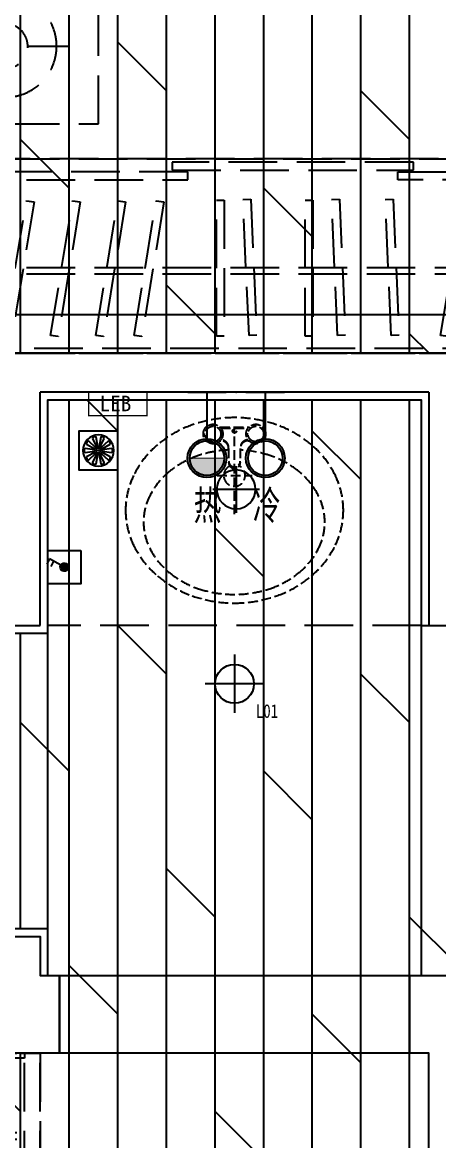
# Model space of a CAD drawing. Header units: millimetres. Extents: x -28014 to 297841, y -81741 to 47579.
# Drawn here: x 84038 to 85108, y -28284 to -25408 of the extents above; entities that cross this region are included whole.
import ezdxf

# ---------------------------------------------------------------- set-up
doc = ezdxf.new("R2010")
doc.units = ezdxf.units.MM
doc.header["$MEASUREMENT"] = 0
doc.linetypes.add('__DASH', pattern=[0.35, 0.25, -0.1])
for name, color, linetype in [('A-楼面-家具', 8, 'Continuous'), ('AR9-墙线', 160, 'Continuous'), ('DS-4BS-固定家具(高柜)', 30, 'Continuous'), ('DS-4BS-墙体完成面', 20, 'Continuous'), ('EM-开关图标', 14, 'Continuous'), ('EM-弱电图标', 14, 'Continuous'), ('EM-强电图标', 14, 'Continuous'), ('EM-给排水图标', 14, 'Continuous'), ('FC-地面造型线', 136, 'Continuous'), ('FF-厨卫（地坪隐）', 31, 'Continuous'), ('FF-活动家具', 51, 'Continuous'), ('RC-天花灯具', 2, 'Continuous'), ('RC-天花轮廓线', 30, 'Continuous')]:
    doc.layers.add(name, color=color, linetype=linetype)
doc.styles.add('宋体', font='', dxfattribs={"width": 0.8})
doc.styles.get('宋体').set_extended_font_data('SimSun')

# ---------------------------------------------------------------- blocks, each defined once
blk = doc.blocks.new('g1')
at = {"linetype": '__DASH', "ltscale": 500}
for p, q in [((40.00000000960426, 500.0000002374873), (9.604264050722122e-09, 500.0000002374873)), ((9.604264050722122e-09, 500.0000002374873), (9.604264050722122e-09, 1.932494342327118e-08)), ((9.604264050722122e-09, 1.932494342327118e-08), (9.604264050722122e-09, 500.0000002374873)), ((9.604264050722122e-09, 500.0000002374873), (1800.000000009604, 500.0000002374873)), ((1800.000000009604, 500.0000002374873), (9.604264050722122e-09, 500.0000002374873)), ((9.604264050722122e-09, 500.0000002374873), (9.604264050722122e-09, 1.932494342327118e-08)), ((40.00000000960426, 1.932494342327118e-08), (40.00000000960426, 500.0000002374873)), ((1210.000000009604, 491.6666668828984), (590.0000000096043, 491.6666668828693)), ((590.0000000096043, 491.6666668828693), (590.0000000096043, 470.8333335580537)), ((1210.000000009604, 470.8333335580828), (1210.000000009604, 491.6666668828984)), ((1800.000000009604, 500.0000002374873), (1760.000000009604, 500.0000002374873)), ((1760.000000009604, 500.0000002374873), (1760.000000009604, 1.932494342327118e-08)), ((1800.000000009604, 1.932494342327118e-08), (1800.000000009604, 500.0000002374873)), ((1800.000000009604, 500.0000002374873), (1800.000000009604, 1.932494342327118e-08)), ((1800.000000009604, 1.932494342327118e-08), (1800.000000009604, 500.0000002374873)), ((630.0000000096043, 466.6666668719845), (40.00000000960426, 466.6666668719845)), ((40.00000000960426, 466.6666668719845), (40.00000000960426, 445.8333335471689)), ((590.0000000096043, 470.8333335580537), (1210.000000009604, 470.8333335580828)), ((630.0000000096043, 445.8333335471689), (630.0000000096043, 466.6666668719845)), ((1170.000000009604, 445.8333335471689), (1170.000000009604, 466.6666668719845)), ((1170.000000009604, 466.6666668719845), (1760.000000009604, 466.6666668719845)), ((1760.000000009604, 466.6666668719845), (1760.000000009604, 445.8333335471689)), ((40.00000000960426, 445.8333335471689), (630.0000000096043, 445.8333335471689)), ((1760.000000009604, 445.8333335471689), (1170.000000009604, 445.8333335471689)), ((9.604264050722122e-09, 1.932494342327118e-08), (40.00000000960426, 1.932494342327118e-08)), ((1800.000000009604, 1.932494342327118e-08), (9.604264050722122e-09, 1.932494342327118e-08)), ((9.604264050722122e-09, 1.932494342327118e-08), (1800.000000009604, 1.932494342327118e-08)), ((40.00000000960426, 12.50000002476736), (40.00000000960426, 1.932494342327118e-08)), ((1760.000000009604, 12.50000002476736), (40.00000000960426, 12.50000002476736)), ((40.00000000960426, 1.932494342327118e-08), (1760.000000009604, 1.932494342327118e-08)), ((1760.000000009604, 1.932494342327118e-08), (1760.000000009604, 12.50000002476736)), ((1760.000000009604, 1.932494342327118e-08), (1800.000000009604, 1.932494342327118e-08))]:
    blk.add_line(p, q, dxfattribs=at)
at = {"color": 8, "linetype": '__DASH', "ltscale": 500}
for p, q in [((158.1321775684482, 45.42464958503842), (214.9520320766023, 392.2069863420329)), ((234.7681655967026, 389.9522302098048), (177.9483110885485, 43.16989345275215)), ((214.9520320766023, 392.2069863420329), (234.7681655967026, 389.9522302098048)), ((276.8862221023883, 45.42464958503842), (333.7060766105424, 392.2069863420329)), ((353.5222101306426, 389.9522302098048), (296.7023556224885, 43.16989345275215)), ((333.7060766105424, 392.2069863420329), (353.5222101306426, 389.9522302098048)), ((393.3998533253907, 45.42464958503842), (450.2197078335448, 392.2069863420329)), ((470.0358413536451, 389.9522302098048), (413.215986845491, 43.16989345275215)), ((450.2197078335448, 392.2069863420329), (470.0358413536451, 389.9522302098048)), ((491.9879019882646, 45.42464958503842), (548.8077564964187, 392.2069863420329)), ((568.623890016519, 389.9522302098048), (511.8040355083649, 43.16989345275215)), ((548.8077564964187, 392.2069863420329), (568.623890016519, 389.9522302098048)), ((703.7185000735917, 393.8158180399041), (723.7185000735917, 393.8158180399041)), ((703.7185000735917, 43.81581788719632), (703.7185000735917, 393.8158180399041)), ((723.7185000735917, 393.8158180399041), (723.7185000735917, 43.81581788719632)), ((771.8630586490617, 395.7140289979288), (791.8494238458225, 396.3293463398295)), ((787.3690556581714, 45.95263790152967), (771.8630586490617, 395.7140289979288)), ((791.8494238458225, 396.3293463398295), (807.3554208549322, 46.56795524337213)), ((931.6333707054728, 393.8158180399041), (951.6333707054728, 393.8158180399041)), ((931.6333707054728, 43.81581788719632), (931.6333707054728, 393.8158180399041)), ((951.6333707054728, 393.8158180399041), (951.6333707054728, 43.81581788719632)), ((999.7779292809428, 395.7140289979288), (1019.764294477704, 396.3293463398295)), ((1015.283926290052, 45.95263790152967), (999.7779292809428, 395.7140289979288)), ((1019.764294477704, 396.3293463398295), (1035.270291486813, 46.56795524337213)), ((1137.783573731605, 395.7140289979288), (1157.769938928366, 396.3293463398295)), ((1153.289570740715, 45.95263790152967), (1137.783573731605, 395.7140289979288)), ((1157.769938928366, 396.3293463398295), (1173.275935937476, 46.56795524337213)), ((1280.188212010893, 45.42464958503842), (1337.008066519047, 392.2069863420329)), ((1356.824200039147, 389.9522302098048), (1300.004345530993, 43.16989345275215)), ((1337.008066519047, 392.2069863420329), (1356.824200039147, 389.9522302098048)), ((1463.609708871576, 45.42464958503842), (1520.42956337973, 392.2069863420329)), ((1540.24569689983, 389.9522302098048), (1483.425842391676, 43.16989345275215)), ((1520.42956337973, 392.2069863420329), (1540.24569689983, 389.9522302098048)), ((1675.340306956903, 393.8158180399041), (1695.340306956903, 393.8158180399041)), ((1675.340306956903, 43.81581788719632), (1675.340306956903, 393.8158180399041)), ((1695.340306956903, 393.8158180399041), (1695.340306956903, 43.81581788719632)), ((40.00000000960426, 220.833333450224), (1760.000000009604, 220.8333334507188)), ((40.00000000960426, 204.1666667762911), (1760.000000009604, 204.1666667767568)), ((177.9483110885485, 43.16989345275215), (158.1321775684482, 45.42464958503842)), ((296.7023556224885, 43.16989345275215), (276.8862221023883, 45.42464958503842)), ((413.215986845491, 43.16989345275215), (393.3998533253907, 45.42464958503842)), ((511.8040355083649, 43.16989345275215), (491.9879019882646, 45.42464958503842)), ((723.7185000735917, 43.81581788719632), (703.7185000735917, 43.81581788719632)), ((807.3554208549322, 46.56795524337213), (787.3690556581714, 45.95263790152967)), ((951.6333707054728, 43.81581788719632), (931.6333707054728, 43.81581788719632)), ((1035.270291486813, 46.56795524337213), (1015.283926290052, 45.95263790152967)), ((1173.275935937476, 46.56795524337213), (1153.289570740715, 45.95263790152967)), ((1300.004345530993, 43.16989345275215), (1280.188212010893, 45.42464958503842)), ((1483.425842391676, 43.16989345275215), (1463.609708871576, 45.42464958503842)), ((1695.340306956903, 43.81581788719632), (1675.340306956903, 43.81581788719632))]:
    blk.add_line(p, q, dxfattribs=at)
blk = doc.blocks.new('$plan$00003682')
at = {"layer": 'FF-厨卫（地坪隐）', "linetype": '__DASH', "ltscale": 100}
for p, q in [((-75.00003045366611, -24.58821899996838), (-75.00003045366611, -27.08821899996838)), ((-75.00003045366611, -24.58821899996838), (-72.85360145365121, -24.58821899996838)), ((-72.6777004536707, -24.41054899996379), (-69.1421664536465, -27.94608299998799)), ((-55.00003045366611, -22.08821899996838), (-55.00003045366611, -17.08821899996838)), ((-37.32236145366915, -24.41054899996379), (-40.85789545363514, -27.94608299998799)), ((-37.14645945362281, -24.58821899996838), (37.14639854634879, -24.58821899996838)), ((-35.00003045366611, -27.08821899996838), (34.99996954633389, -27.08821899996838)), ((-3.045366611331701e-05, -248.5722184024926), (-3.045366611331701e-05, -23.69316854825593)), ((37.3222995463293, -24.41054899996379), (40.8578335463535, -27.94608299998799)), ((54.99996954633389, -22.08821899996838), (54.99996954633389, -17.08821899996838)), ((72.67763854633085, -24.41054899996379), (69.14210454636486, -27.94608299998799)), ((72.85354054637719, -24.58821899996838), (74.99996954633389, -24.58821899996838)), ((74.99996954633389, -24.58821899996838), (74.99996954633389, -27.08821899996838)), ((-80.00003045366611, -42.08821899996838), (-75.00003045366611, -42.08821899996838)), ((-75.00003045366611, -57.08821899996838), (-75.00003045366611, -59.58821899996838)), ((-69.1421664536465, -56.23035399997025), (-72.6777004536707, -59.76588799996534)), ((-40.85789545363514, -56.23035399997025), (-37.32236145366915, -59.76588799996534)), ((-35.00003045366611, -42.08821899996838), (-30.00003045366611, -42.08821899996838)), ((34.99996954633389, -42.08821899996838), (29.99996954633389, -42.08821899996838)), ((40.8578335463535, -56.23035399997025), (37.3222995463293, -59.76588799996534)), ((69.14210454636486, -56.23035399997025), (72.67763854633085, -59.76588799996534)), ((79.99996954633389, -42.08821899996838), (74.99996954633389, -42.08821899996838)), ((74.99996954633389, -57.08821899996838), (74.99996954633389, -59.58821899996838)), ((-75.00003045366611, -59.58821899996838), (-72.85360145365121, -59.58821899996838)), ((-55.00003045366611, -67.08821899996838), (-55.00003045366611, -62.08821899996838)), ((-37.14645945362281, -59.58821899996838), (-35.00003045366611, -59.58821899996838)), ((-15.00003045366611, -79.58821899996838), (-15.00003045366611, -115.7429749999719)), ((14.99996954633389, -79.58821899996838), (14.99996954633389, -115.7429749999719)), ((34.99996954633389, -59.58821899996838), (37.14639854634879, -59.58821899996838)), ((54.99996954633389, -67.08821899996838), (54.99996954633389, -62.08821899996838)), ((72.85354054637719, -59.58821899996838), (74.99996954633389, -59.58821899996838)), ((-44.37289745366434, -149.1081129999657), (45.21362354635494, -149.1081129999657))]:
    blk.add_line(p, q, dxfattribs=at)
blk.add_lwpolyline([(0, 0, 0.08499297570659822), (-109.1026738985674, -18.68075934247463, 0.09183629721527338), (-197.9884344700258, -69.84690372931072, 0.1035340258389314), (-259.4400754519156, -149.1917919928674, 0.1136498309787148), (-280.000030454481, -238.4765868787363, 0.1136495321182851), (-259.4402430984774, -327.7610492896056, 0.103534393046276), (-197.9884553101147, -407.1062635200506, 0.09183635267558417), (-109.102641305537, -458.2724381558946, 0.0849929130949518), (-4.698027623817325e-05, -476.9531849999621, 0.08499293847496997), (109.102580398554, -458.2724381557782, 0.09183635267556377), (197.9883944030735, -407.1062635198468, 0.1035343930338439), (259.4401821860811, -327.7610493001412, 0.1136497092615557), (279.9999695462175, -238.4764440823055, 0.1136493305255331), (259.4401854623575, -149.1921434363758, 0.1035344290325864), (197.9883735412732, -69.84690371106262, 0.09183629719018767), (109.1026129911188, -18.68075934241642, 0.08499292893914848)], format="xyb", close=True, dxfattribs=at)
for centre, radius in [((-55.00003045366611, -42.08821899996838), 25), ((-55.00003045366611, -42.08821899996838), 20), ((54.99996954633389, -42.08821899996838), 25), ((54.99996954633389, -42.08821899996838), 20), ((-3.045366611331701e-05, -34.58821899996838), 5)]:
    blk.add_circle(centre, radius, dxfattribs=at)
for centre, radius, start, end in [((-35.00003045366611, -77.08821899996838), 20, 0, 90), ((34.99996954633389, -77.08821899996838), 20, 90, 180), ((-0.7703005498624407, -373.733146228391), 291.08010227888, 92.80207596040714, 108.2982401839694), ((-35.00003045366611, -79.58821899996838), 20, 0, 90), ((34.99996954633389, -79.58821899996838), 20, 90, 180), ((-0.7699834536178969, -373.7349419999809), 291.081913, 71.70180799927806, 86.89436400099366), ((-17.78565655113198, -322.2793828432623), 236.8858949670057, 108.2981474214414, 128.6018239230106), ((-3.045366611331701e-05, -111.5882189999684), 15, 180, 0), ((16.24570654635318, -322.2793829999864), 236.885895, 51.39817600016435, 71.70185300008477), ((-43.89470300730318, -289.5753632525157), 195.038132730073, 128.6018087572166, 152.5777271881778), ((-3.045366611331701e-05, -149.1081129999657), 27.5, 116.345359997468, 63.654640002532), ((-3.045366611331701e-05, -115.7429749999719), 15, 180, 0), ((42.35475254635094, -289.5753629999817), 195.038133, 27.42227300014243, 51.39819100058906), ((-84.0758784536738, -268.7271449999826), 149.770425, 152.5778035361328, 207.4221969993717), ((82.535927546327, -268.7271449999826), 149.770425, 332.5778030006283, 27.42219600015309), ((-43.89470145362429, -247.879157999967), 195.038135, 207.4222719990596, 231.3981910005891), ((42.35475054633571, -247.879157999967), 195.038135, 308.6018089994109, 332.5777280009404), ((-17.78565945365699, -215.1751379999914), 236.885894, 231.3981770020155, 251.7018530000848), ((16.24570954637602, -215.1751379999914), 236.885894, 288.2981469999152, 308.6018229979844), ((-0.7699834536178969, -163.7195779999893), 291.081913, 251.701807999278, 288.2981920007219)]:
    blk.add_arc(centre, radius, start, end, dxfattribs=at)
blk = doc.blocks.new('400床头柜')
at = {"layer": 'FF-活动家具', "linetype": '__DASH', "ltscale": 500}
for p, q in [((199.9999999999709, 5.820766091346741e-11), (199.9999999999709, -104.2471858984209)), ((38.67105004054611, -161.3537415284081), (142.9182413225353, -161.3537415284081)), ((257.0817586775229, -161.353741528641), (361.3289499592793, -161.3537415284081)), ((200.0000000000291, -218.4107140204287), (200.0000000000291, -322.6578999189078))]:
    blk.add_line(p, q, dxfattribs=at)
blk.add_lwpolyline([(0, -400), (0, 0), (400.0000000000291, 0), (400.0000000000291, -400)], close=True, dxfattribs=at)
for radius in [131.328, 57.0817640611005]:
    blk.add_circle((200.0000000000291, -161.3289499594248), radius, dxfattribs=at)
blk = doc.blocks.new('小户型1200床')
at = {"layer": 'FF-活动家具', "linetype": '__DASH', "ltscale": 500}
for p, q in [((40, -1974.834907076554), (40, -70)), ((1300, -70), (1300, -1979.661278875137)), ((1026.086759240483, -175.8486823507119), (313.9132407596335, -175.8486823507119)), ((1300, -658.4575094564934), (40, -658.4575094564934)), ((1300, -658.4575094564934), (60, -905.220676494413)), ((1026.086759240483, -632.9900214929366), (313.9132407596335, -632.9900214929366)), ((510.0060054531787, -1426.764869015547), (1300, -658.4575094564934)), ((524.1384127975907, -1279.618694443605), (1300, -658.4575094564934)), ((-51.65898926882073, -2040.341845540155), (40, -1974.834907076554)), ((1293.246816730127, -1974.834907076554), (1384.905805998947, -2040.341845540155)), ((90.47947742650285, -2000), (-4.630043558077887, -2047.581072782283)), ((1242.767339303391, -2000), (85.47947742650285, -2000)), ((1337.876860288205, -2047.581072782283), (1242.767339303391, -2000)), ((-4.630043558077887, -2047.581072782283), (-51.65898926882073, -2040.341845540155)), ((1384.905805998947, -2040.341845540155), (1337.876860288205, -2047.581072782283))]:
    blk.add_line(p, q, dxfattribs=at)
blk.add_lwpolyline([(1300, -70), (1300, 0), (40, 0), (40, -70)], close=True, dxfattribs=at)
for centre, radius, start, end in [((313.9132407596335, -225.5812876336277), 50.004701416903, 90, 156.1601090321435), ((1026.086759240483, -225.5812876335694), 50.004701416903, 23.83989096785652, 90), ((718.2463547887746, -404.3167955635581), 492.0541429412344, 156.183992771801, 203.8398909678565), ((621.7536452113418, -404.3167955635581), 492.0541429412344, 336.1601090321435, 23.81600722819899), ((313.9132407596335, -582.9853200759972), 50.004701416903, 203.8398909678565, 270), ((1026.086759240483, -582.9853200760554), 50.004701416903, 270, 336.1601090321435), ((95.88686517218594, -1329.168585751322), 425.464095847016, 346.7389669088406, 94.83850899860155)]:
    blk.add_arc(centre, radius, start, end, dxfattribs=at)
blk = doc.blocks.new('s54deg2541')
at = {"layer": 'A-楼面-家具', "color": 0, "xscale": -1}
blk.add_blockref('400床头柜', (40838.95408394537, 5184.599057010128), dxfattribs=at)
at = {"layer": 'A-楼面-家具'}
blk.add_blockref('小户型1200床', (40823.95408394537, 5184.599057010593), dxfattribs=at)
at = {"layer": 'A-楼面-家具', "color": 0}
blk.add_blockref('400床头柜', (42148.95408394537, 5184.599057010128), dxfattribs=at)
blk = doc.blocks.new('筒灯')
for p, q in [((765296.6262225489, -18420.13505704731), (765296.6262225489, -18270.33479073573)), ((765221.7260893931, -18345.23492389152), (765371.5263557046, -18345.23492389152))]:
    blk.add_line(p, q)
blk.add_circle((765296.6262225489, -18345.23492389152), 49.93342210386152)
blk = doc.blocks.new('*U446')
blk.add_blockref('筒灯', (9582.374892041204, 554.6631804450008))
at = {"insert": (774824.0407114928, -17738.05213427429), "char_height": 35, "attachment_point": 1, "rotation": 180, "style": '宋体'}
blk.add_mtext_dynamic_manual_height_columns('L01', width=116.7138501729351, gutter_width=1, heights=[0], dxfattribs=at)
blk = doc.blocks.new('双开--平面')
at = {"linetype": 'Continuous'}
h = blk.add_hatch(color=0, dxfattribs=at)
edge = h.paths.add_edge_path()
edge.add_ellipse((132721.2337280157, 52550.99776778795), major_axis=(-33.67239044157301, 9.575949031769538), ratio=0.9999999995228797, start_angle=0, end_angle=360, ccw=False)
at = {"color": 0, "linetype": 'Continuous'}
for p, q in [((132650.9704549747, 52677.89701927213), (132694.585294641, 52702.34585893549)), ((132704.7831466028, 52581.89933811179), (132650.9704549747, 52677.89701927213)), ((132670.5295267062, 52643.00514753958), (132714.1443663884, 52667.45398721182))]:
    blk.add_line(p, q, dxfattribs=at)
at = {"color": 0, "linetype": 'Continuous', "extrusion": (0, 0, -1)}
blk.add_ellipse((132721.2337280157, 52550.99776778795), major_axis=(-33.67239044157301, 9.575949031769538), ratio=0.9999999995228795, start_param=1.568207138530235, end_param=7.851392445709822, dxfattribs=at)
blk = doc.blocks.new('*U66')
at = {"elevation": 1.282387529499829e-10}
blk.add_lwpolyline([(133190.7554036128, 53111.96043004406), (133275.7554036128, 53111.96043004406), (133275.7554036128, 53196.96043004406), (133190.7554036128, 53196.96043004406)], close=True, dxfattribs=at)
blk.add_point((133233.2554036128, 53151.96043004406))
at = {"xscale": 0.3, "yscale": 0.3, "zscale": 0.3}
blk.add_blockref('双开--平面', (93416.8885563842, 37389.15526418239), dxfattribs=at)
blk = doc.blocks.new('rsst')
at = {"layer": 'EM-弱电图标', "const_width": 3.340709654370873}
blk.add_lwpolyline([(-60.17703170480672, 75), (-1.164153218269348e-10, 75), (1.164153218269348e-10, -75), (-60.17703170480672, -75.00000000023283)], close=True, dxfattribs=at)
at = {"layer": 'EM-弱电图标', "style": '宋体'}
blk.add_text('LEB', height=40.08851585245047, rotation=270, dxfattribs=at).set_placement((-49.04712359828409, 47.02807360095903))
blk = doc.blocks.new('地漏')
at = {"color": 0, "lineweight": -3}
blk.add_lwpolyline([(705831.7060148837, -42192.39606522676), (705931.5811709389, -42192.39606522676), (705931.5811709389, -42292.27122128197), (705831.7060148837, -42292.27122128197)], close=True, dxfattribs=at)
for points in [[(705865.542158776, -42211.87018823997), (705876.8801584728, -42232.93819201366, -0.5136593078102789), (705874.1799699869, -42234.89999378287), (705857.6467422983, -42217.60654409603, -0.5839084714144258), (705865.542158776, -42211.87018823997)], [(705897.7450270513, -42211.87018823997, -0.5839084714144257), (705905.640443529, -42217.60654409603), (705889.1072158404, -42234.89999378287, -0.5136593078114282), (705886.4070273545, -42232.93819201366), (705897.7450270513, -42211.87018823997)], [(705847.6955087325, -42236.43399471138, -0.5839084714220167), (705850.7112894794, -42227.15237596259), (705872.2673858171, -42237.53244004865, -0.5136593078029511), (705871.2360055912, -42240.70670198836), (705847.6955087325, -42236.43399471138)], [(705847.6955087325, -42248.23329179735), (705871.2360055912, -42243.96058452037, -0.5136593078038767), (705872.2673858171, -42247.13484646008), (705850.7112894794, -42257.51491054614, -0.5839084714220167), (705847.6955087325, -42248.23329179735)], [(705865.542158776, -42272.79709826876, -0.5839084714144257), (705857.6467422983, -42267.0607424127), (705874.1799699869, -42249.76729272586, -0.5136593078114284), (705876.8801584728, -42251.72909449507), (705865.542158776, -42272.79709826876)], [(705897.7450270513, -42272.79709826876), (705886.4070273545, -42251.72909449507, -0.5136593078102788), (705889.1072158404, -42249.76729272586), (705905.640443529, -42267.0607424127, -0.5839084714144257), (705897.7450270513, -42272.79709826876)], [(705912.5758963479, -42227.15237596259, -0.5839084714220169), (705915.5916770948, -42236.43399471138), (705892.051180236, -42240.70670198836, -0.5136593078038765), (705891.0198000055, -42237.53244004865), (705912.5758963479, -42227.15237596259)], [(705912.5758963479, -42257.51491054614), (705891.0198000055, -42247.13484646008, -0.513659307802951), (705892.051180236, -42243.96058452037), (705915.5916770948, -42248.23329179735, -0.5839084714220169), (705912.5758963479, -42257.51491054614)]]:
    blk.add_lwpolyline(points, format="xyb", dxfattribs=at)
for points in [[(705876.7639571549, -42208.22400491872, -0.5839084714118552), (705886.5232286723, -42208.22400491872), (705883.312401169, -42231.93268701621, -0.5136593078046278), (705879.9747846583, -42231.93268701621)], [(705876.7639571549, -42276.44328159001), (705879.9747846583, -42252.73459949252, -0.5136593078046278), (705883.312401169, -42252.73459949252), (705886.5232286723, -42276.44328159001, -0.5839084714118552)]]:
    blk.add_lwpolyline(points, format="xyb", close=True, dxfattribs=at)
for radius in [39.95006242197253, 5.992509363295881]:
    blk.add_circle((705881.6435929136, -42242.33364325204), radius, dxfattribs=at)
at = {"color": 0}
for p in [(705881.6435929136, -42242.33364325204, 1.2), (705881.6435929136, -42242.33364325204)]:
    blk.add_point(p, dxfattribs=at)
blk = doc.blocks.new('*U425')
blk.add_blockref('地漏', (-705881.6435929113, 42192.39606522676))
blk = doc.blocks.new('*U130')
at = {"lineweight": -3}
h = blk.add_hatch(color=12, dxfattribs=at)
h.dxf.hatch_style = 1
edge = h.paths.add_edge_path()
edge.add_arc((-75, -169.6747247777529), 49.99999999995343, 0, 360)
edge = h.paths.add_edge_path(flags=17)
edge.add_arc((-75, -169.6747247777529), 44.39999999995864, 0, 360)
h = blk.add_hatch(color=12, dxfattribs=at)
h.dxf.hatch_style = 1
edge = h.paths.add_edge_path()
edge.add_arc((75, -169.6747247777529), 49.99999999995343, 0, 360)
edge = h.paths.add_edge_path(flags=17)
edge.add_arc((75, -169.6747247777529), 44.39999999995864, 0, 360)
h = blk.add_hatch(color=250)
h.dxf.hatch_style = 1
h.paths.add_polyline_path([(-30.60000000004136, -169.6747247777529), (-119.3999999999587, -169.6747247777529, 1)])
at = {"color": 12, "lineweight": -3, "const_width": 5.599999999994784}
for points in [[(-25.00000000011642, 0), (-125, 0)], [(-75, -119.6747247778111), (-75, 0)], [(124.9999999998836, 0), (25, 0)], [(75, -119.6747247778111), (75, 0)]]:
    blk.add_lwpolyline(points, dxfattribs=at)
at = {"color": 12, "const_width": 2}
blk.add_lwpolyline([(-119.3999999999069, -169.6747247777529), (-30.60000000009313, -169.6747247777529)], dxfattribs=at)
at = {"color": 12, "lineweight": -3}
for centre, radius in [((-75, -169.6747247777529), 49.99999999995343), ((-75, -169.6747247777529), 44.39999999995864), ((75, -169.6747247777529), 49.99999999995343), ((75, -169.6747247777529), 44.39999999995864)]:
    blk.add_circle(centre, radius, dxfattribs=at)
at = {"color": 12}
blk.add_point((0, 0), dxfattribs=at)
at = {"color": 50, "style": '宋体', "width": 0.7}
for tag, p in [('热', (-109.4197038062848, -328.2033340032212)), ('冷', (43.17925840010867, -328.2033340032212))]:
    blk.add_attdef(tag, p, '', height=75, dxfattribs=at)
blk = doc.blocks.new('排水')
for p, q in [((705991.5969821471, -42375.99119142389), (705991.5969821471, -42495.99119142389)), ((706051.5969821471, -42435.99119142389), (705931.5969821471, -42435.99119142389))]:
    blk.add_line(p, q)
blk.add_circle((705991.5969821471, -42435.99119142389), 50.00000000000002)
blk = doc.blocks.new('*U131')
blk.add_blockref('排水', (-705991.5969821471, 42385.99119142389))

msp = doc.modelspace()

# ---------------------------------------------------------------- hatches: boundary and pattern name
at = {"layer": 'FC-地面造型线'}
h = msp.add_hatch(dxfattribs=at)
h.set_pattern_fill('DOLMIT', color=250, scale=500, angle=90)
h.set_pattern_definition([(90, (82283.22107512131, -31459.02789002811), (-125, 7.654042494670958e-15), []), (135, (82283.22107512131, -31459.02789002811), (-249.9999995804922, -249.9999995804921), [176.7766952966369, -353.5533905932737])])
h.paths.add_polyline_path([(89908.22107514826, -26359.02789005088), (89633.22131936089, -26359.02789003929), (89633.22131936089, -25859.02788998411), (89633.22107513103, -25859.02788998411), (89633.2210751313, -25759.02789003771), (89733.2210751348, -25759.02789003799), (89733.2210751348, -25709.02789004016), (89793.22107513236, -25709.02789004016), (89833.22107513082, -25719.02789003975), (89833.22107513082, -25759.02789003826), (89733.22107513329, -25759.02789003771), (89733.22107513632, -24659.02789003771), (89833.22107513082, -24659.02789003826), (89833.22107513082, -24699.02789000748), (89793.22107513236, -24699.02789000748), (89793.22107513236, -24709.02789000707), (89733.2210751348, -24709.02789000707), (89733.2210751348, -24659.02789003799), (89633.22107513432, -24659.02789003771), (89633.22107513584, -24109.02789001488), (88633.22107512076, -24109.02789001506), (88633.22107512032, -24309.02789016539), (88673.22131916191, -24309.02789016539), (88673.22131916179, -24759.02789016551), (88633.22107511935, -24759.02789016551), (88633.22107511587, -26359.02789002509), (88356.22105526994, -26359.02789002509), (88311.22105526994, -26359.02789002509), (88311.22105526994, -26370.02789002459), (88306.22105526994, -26370.02789002459), (88313.22107512326, -26359.0278900248), (88313.22107512326, -26299.02789002626), (88313.22107513099, -26239.02789002717), (87553.22107516858, -26239.02789002496), (87553.22107513653, -26299.0278900188), (87553.22107513653, -26359.02789001734), (87560.22109787457, -26359.02789002509), (87547.22109787457, -26359.02789002509), (87510.22109787488, -26359.02789002509), (86733.22107511654, -26359.02789002509), (86633.22107511631, -26359.02789002497), (86633.22107511631, -26259.02789002497), (86733.22107511677, -26259.02789002497), (86733.22107512376, -23459.02789003929), (86433.22107512399, -23459.02789003929), (84633.22107512399, -23459.02789003929), (83833.22107522027, -23459.02789003929), (83833.22107522027, -24259.02789003929), (83833.221075117, -26259.02789002695), (83983.22107512516, -26259.02789002695), (85183.22107512516, -26259.02789002695), (85733.22107511631, -26259.02789002497), (85733.22107511631, -26359.02789002497), (85183.22107512513, -26359.02789002497), (85183.22107512492, -26959.02789002509), (85063.22107512486, -26959.02789002505), (85063.22107512497, -26379.02789002695), (84103.22107512505, -26379.02789002695), (84103.2210751269, -26936.02793337987), (84103.22107494583, -26979.02789044437), (84094.22107449315, -26979.02789085178), (84083.22107358834, -26979.02789456369), (84023.22107467623, -26979.02789999588), (83963.2210746629, -26979.02789999562), (83963.22107511548, -27739.02789981261), (84023.22107512671, -27739.02789981287), (84083.2210751253, -27739.02789981287), (84098.2210751248, -27739.02789981288), (84103.2210751248, -27739.02789981288), (84103.22107512494, -27782.02789367454), (84103.22107512491, -27859.02791484424), (84133.22108124604, -27859.02791549733), (84133.22107863368, -28059.02791549733), (83983.22107381874, -28059.02791353807), (82283.22107512131, -28059.02789133313), (82283.22107512475, -31459.02764589866), (82483.22107522027, -31459.02764589866), (84883.22107509081, -31459.0278900259), (85083.22107512213, -31459.02789002811), (85083.2210751247, -30859.02764589866), (85083.22107512492, -28059.02792790594), (85033.22107522027, -28059.02792725286), (85033.22108124603, -27859.02792725286), (85283.22107522027, -27859.02789003929), (85283.22107522027, -29559.0278900394), (85283.22107512469, -30859.0277435521), (85583.22083107964, -30859.02789003214), (85783.22107510848, -30859.02789003194), (85783.22107510868, -31059.02789003194), (85783.22107510839, -30859.02789003194), (86683.22107509262, -30859.02789003031), (88183.22107511974, -30859.02789003031), (89183.22107511802, -30859.02789002858), (90683.22107511584, -30859.02789002783), (91083.22106572919, -30859.02764589882), (91083.22083077708, -28359.02789943213), (91083.22083077708, -28209.0278901883), (89908.22107514675, -28209.0278901883)])

# ---------------------------------------------------------------- linework, layer by layer
at = {"layer": 'AR9-墙线'}
for p, q in [((85183.22107512516, -26259.02789002695), (83983.22107512516, -26259.02789002695)), ((84083.22107512504, -26959.02791352737), (84083.22107512516, -26359.02789002695)), ((85083.22107512513, -26359.02789002695), (84083.22107512516, -26359.02789002695)), ((85083.22107512513, -26359.02789002695), (85083.22107512492, -26959.02789002505)), ((83983.22107512507, -26959.02791352736), (84083.22107512504, -26959.02791352738)), ((85083.22107512492, -26959.02789002505), (85183.22107512492, -26959.02789002509))]:
    msp.add_line(p, q, dxfattribs=at)
for points in [[(83983.22107512492, -27859.02789982358), (83983.22107512495, -27759.02789981286), (84083.22107512495, -27759.02789981287), (84083.22107512492, -27859.02790112975), (84133.22108124604, -27859.02790178284), (84133.22107863368, -28059.02790178284), (83757.64872649567, -28059.02789687722)], [(85083.22107512469, -30959.02789003253), (85083.22107512492, -28059.02792790594), (85033.22107863399, -28059.02792790594), (85033.22107863399, -27859.02791549727), (85283.22107512492, -27859.02793051828), (85283.22107512491, -28059.02789000524)]]:
    msp.add_lwpolyline(points, dxfattribs=at)
at = {"layer": 'DS-4BS-墙体完成面'}
for points in [[(84103.22107512492, -27859.02790112975), (84103.22107512492, -27739.02789981288), (83963.22107538619, -27739.02789981286), (83963.22107408002, -27839.02791353806), (82603.22144553601, -27839.02791353807), (82603.22144553614, -27189.02787803629), (82303.22107368831, -27189.02787803624), (82303.22101561891, -26379.02789003805), (82503.22107518389, -26379.02789002571), (82503.22107518389, -26298.5793187744)], [(83063.22107514559, -26297.3607801569), (83063.22107514559, -26379.02789002695), (83963.22107512516, -26379.02789002696), (83963.22107512516, -26979.02790271178), (84103.22107512491, -26979.02789003697), (84103.22107512514, -26379.02789002695), (85063.22107512492, -26379.02789002695), (85063.22107512492, -26959.02789002505), (85083.22107512492, -26959.02789002505)]]:
    msp.add_lwpolyline(points, dxfattribs=at)
at = {"layer": 'FF-厨卫（地坪隐）', "linetype": '__DASH', "ltscale": 500}
msp.add_lwpolyline([(84103.22107512644, -26959.02789003697), (84103.22107512364, -26379.02789003289), (85063.22107512353, -26379.02789002396), (85063.22107512632, -26959.02789002804)], close=True, dxfattribs=at)
at = {"layer": 'RC-天花轮廓线'}
for p, q in [((83833.22107522027, -26159.02789006388), (86733.22083106801, -26159.02789006388)), ((84103.22107512286, -27739.02789981288), (84103.22107512516, -26979.02789003697)), ((85063.22107512492, -26959.02789002505), (85063.22102104926, -27859.02791850147))]:
    msp.add_line(p, q, dxfattribs=at)
msp.add_lwpolyline([(84133.22108124635, -27859.02791549727), (85033.22107863399, -27859.02791549727), (85033.22107863399, -28059.02789003923), (84133.22108124635, -28059.02789003923)], close=True, dxfattribs=at)

# ---------------------------------------------------------------- block references
at = {"layer": 'A-楼面-家具', "rotation": 90}
msp.add_blockref('s54deg2541', (89017.8201321339, -66107.98197398442), dxfattribs=at)
at = {"layer": 'DS-4BS-固定家具(高柜)'}
msp.add_blockref('g1', (83833.2210751177, -26259.02789004662), dxfattribs=at)
at = {"layer": 'DS-4BS-固定家具(高柜)', "extrusion": (0, 0, -1), "zscale": -1, "rotation": 180}
msp.add_blockref('g1', (-82283.22107512306, -28059.02789131491), dxfattribs=at)
at = {"layer": 'EM-开关图标', "xscale": -1, "rotation": 90}
msp.add_blockref('*U66', (137300.181505169, 106424.2274900854), dxfattribs=at)
at = {"layer": 'EM-强电图标', "color": 8, "rotation": 90}
msp.add_blockref('rsst', (84283.22107512494, -26359.0278900334), dxfattribs=at)
at = {"layer": 'EM-给排水图标'}
msp.add_blockref('*U130', (84587.43922059973, -26359.02789002695), dxfattribs=at).add_auto_attribs({'热': '热', '冷': '冷'})
at = {"layer": 'EM-给排水图标', "xscale": -1, "rotation": 270}
for name, p in [('*U425', (84283.22107512265, -26509.02789003513)), ('*U131', (84637.43922059973, -26609.0278900269))]:
    msp.add_blockref(name, p, dxfattribs=at)
at = {"layer": 'FF-厨卫（地坪隐）'}
msp.add_blockref('$plan$00003682', (84583.2211055723, -26424.43967103105), dxfattribs=at)
at = {"layer": 'RC-天花灯具', "xscale": 1.001333333332396, "yscale": 1.001333333332396, "zscale": 1.001333333332396, "rotation": 180}
msp.add_blockref('*U446', (860495.3941904162, -44923.3204150475), dxfattribs=at)

doc.saveas('drawing.dxf')
